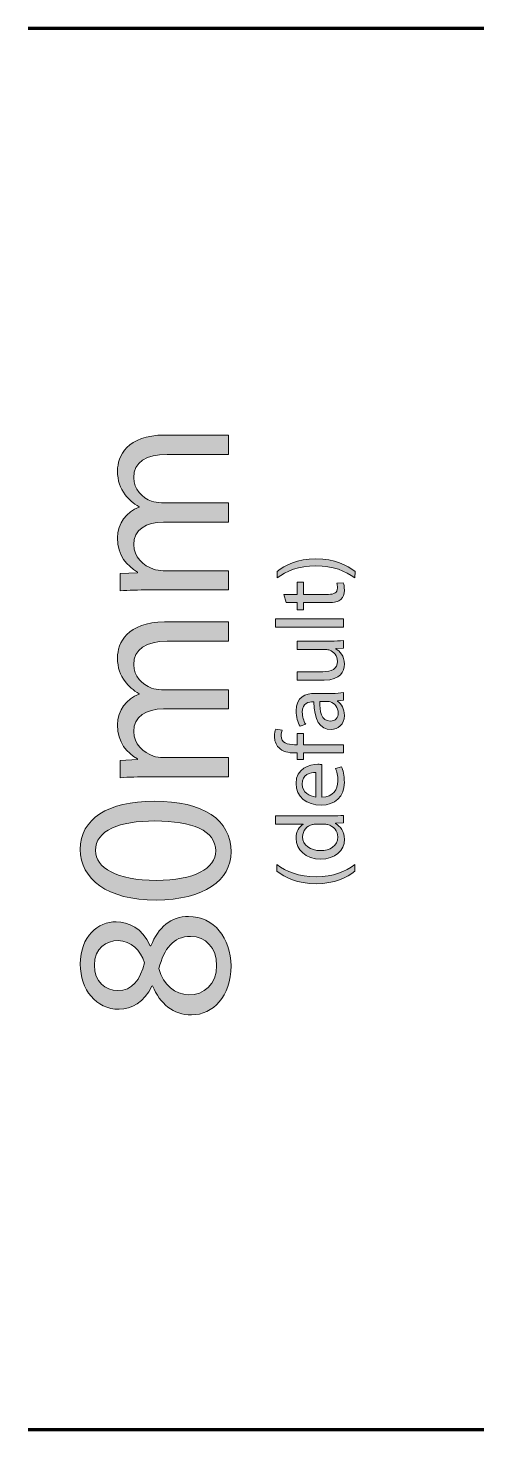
# Model space of a CAD drawing. Header units: inches. Extents: x -572 to 1154, y 60 to 244.
# Drawn here: x 587.3 to 613.3, y 110.8 to 190.8 of the extents above; entities that cross this region are included whole.
import ezdxf

# ---------------------------------------------------------------- set-up
doc = ezdxf.new("R2010")
doc.units = ezdxf.units.IN
doc.header["$MEASUREMENT"] = 0
doc.layers.add('Layer 1', color=7, linetype='Continuous')

# ---------------------------------------------------------------- blocks, each defined once
blk = doc.blocks.new('block 15')
at = {"layer": 'Layer 1', "true_color": 0xffffff}
h = blk.add_hatch(color=7, dxfattribs=at)
h.dxf.hatch_style = 2
edge = h.paths.add_edge_path()
edge.add_spline(control_points=[(594.224, 158.723), (593.584, 158.723), (593.059, 158.71), (592.549, 158.671), (592.549, 158.671), (592.549, 159.656), (592.549, 159.656), (592.549, 159.656), (593.545, 159.708), (593.545, 159.708), (593.545, 159.708), (593.545, 159.746), (593.545, 159.746), (592.957, 160.092), (592.407, 160.667), (592.407, 161.69), (592.407, 162.534), (592.918, 163.174), (593.648, 163.443), (593.648, 163.443), (593.648, 163.468), (593.648, 163.468), (593.303, 163.66), (593.035, 163.903), (592.842, 164.159), (592.561, 164.53), (592.408, 164.939), (592.408, 165.528), (592.408, 166.346), (592.945, 167.561), (595.093, 167.561), (595.093, 167.561), (598.739, 167.561), (598.739, 167.561), (598.739, 167.561), (598.739, 166.461), (598.739, 166.461), (598.739, 166.461), (595.234, 166.461), (595.234, 166.461), (594.044, 166.461), (593.329, 166.027), (593.329, 165.118), (593.329, 164.479), (593.802, 163.98), (594.351, 163.788), (594.506, 163.736), (594.71, 163.698), (594.914, 163.698), (594.914, 163.698), (598.739, 163.698), (598.739, 163.698), (598.739, 163.698), (598.739, 162.599), (598.739, 162.599), (598.739, 162.599), (595.029, 162.599), (595.029, 162.599), (594.044, 162.599), (593.329, 162.164), (593.329, 161.307), (593.329, 160.603), (593.892, 160.092), (594.453, 159.913), (594.62, 159.848), (594.812, 159.823), (595.005, 159.823), (595.005, 159.823), (598.739, 159.823), (598.739, 159.823), (598.739, 159.823), (598.739, 158.723), (598.739, 158.723), (598.739, 158.723), (594.224, 158.723), (594.224, 158.723), (594.224, 158.723), (594.224, 158.723), (594.224, 158.723)], knot_values=[0, 0, 0, 0, 1, 1, 1, 2, 2, 2, 3, 3, 3, 4, 4, 4, 5, 5, 5, 6, 6, 6, 7, 7, 7, 8, 8, 8, 9, 9, 9, 10, 10, 10, 11, 11, 11, 12, 12, 12, 13, 13, 13, 14, 14, 14, 15, 15, 15, 16, 16, 16, 17, 17, 17, 18, 18, 18, 19, 19, 19, 20, 20, 20, 21, 21, 21, 22, 22, 22, 23, 23, 23, 24, 24, 24, 25, 25, 25, 26, 26, 26, 26], degree=3, periodic=1)
h = blk.add_hatch(color=7, dxfattribs=at)
h.dxf.hatch_style = 2
edge = h.paths.add_edge_path()
edge.add_spline(control_points=[(594.224, 148.057), (593.584, 148.057), (593.059, 148.045), (592.549, 148.006), (592.549, 148.006), (592.549, 148.991), (592.549, 148.991), (592.549, 148.991), (593.545, 149.042), (593.545, 149.042), (593.545, 149.042), (593.545, 149.08), (593.545, 149.08), (592.957, 149.426), (592.407, 150.001), (592.407, 151.024), (592.407, 151.868), (592.918, 152.508), (593.648, 152.777), (593.648, 152.777), (593.648, 152.802), (593.648, 152.802), (593.303, 152.994), (593.035, 153.236), (592.842, 153.493), (592.561, 153.863), (592.408, 154.273), (592.408, 154.861), (592.408, 155.68), (592.945, 156.896), (595.093, 156.896), (595.093, 156.896), (598.739, 156.896), (598.739, 156.896), (598.739, 156.896), (598.739, 155.795), (598.739, 155.795), (598.739, 155.795), (595.234, 155.795), (595.234, 155.795), (594.044, 155.795), (593.329, 155.361), (593.329, 154.452), (593.329, 153.812), (593.802, 153.314), (594.351, 153.122), (594.506, 153.07), (594.71, 153.031), (594.914, 153.031), (594.914, 153.031), (598.739, 153.031), (598.739, 153.031), (598.739, 153.031), (598.739, 151.932), (598.739, 151.932), (598.739, 151.932), (595.029, 151.932), (595.029, 151.932), (594.044, 151.932), (593.329, 151.497), (593.329, 150.64), (593.329, 149.937), (593.892, 149.425), (594.453, 149.246), (594.62, 149.182), (594.812, 149.157), (595.005, 149.157), (595.005, 149.157), (598.739, 149.157), (598.739, 149.157), (598.739, 149.157), (598.739, 148.056), (598.739, 148.056), (598.739, 148.056), (594.224, 148.056), (594.224, 148.056), (594.224, 148.056), (594.224, 148.057), (594.224, 148.057)], knot_values=[0, 0, 0, 0, 1, 1, 1, 2, 2, 2, 3, 3, 3, 4, 4, 4, 5, 5, 5, 6, 6, 6, 7, 7, 7, 8, 8, 8, 9, 9, 9, 10, 10, 10, 11, 11, 11, 12, 12, 12, 13, 13, 13, 14, 14, 14, 15, 15, 15, 16, 16, 16, 17, 17, 17, 18, 18, 18, 19, 19, 19, 20, 20, 20, 21, 21, 21, 22, 22, 22, 23, 23, 23, 24, 24, 24, 25, 25, 25, 26, 26, 26, 26], degree=3, periodic=1)
h = blk.add_hatch(color=7, dxfattribs=at)
h.dxf.hatch_style = 2
edge = h.paths.add_edge_path()
edge.add_spline(control_points=[(594.493, 146.664), (597.319, 146.664), (598.88, 145.615), (598.88, 143.774), (598.88, 142.149), (597.358, 141.049), (594.608, 141.024), (591.82, 141.024), (590.285, 142.226), (590.285, 143.914), (590.285, 145.666), (591.845, 146.664), (594.493, 146.664)], knot_values=[0, 0, 0, 0, 1, 1, 1, 2, 2, 2, 3, 3, 3, 4, 4, 4, 4], degree=3, periodic=1)
edge = h.paths.add_edge_path()
edge.add_spline(control_points=[(594.621, 142.149), (596.782, 142.149), (598.009, 142.814), (598.009, 143.838), (598.009, 144.989), (596.666, 145.539), (594.543, 145.539), (592.496, 145.539), (591.154, 145.014), (591.154, 143.85), (591.154, 142.865), (592.357, 142.149), (594.621, 142.149)], knot_values=[0, 0, 0, 0, 1, 1, 1, 2, 2, 2, 3, 3, 3, 4, 4, 4, 4], degree=3, periodic=1)
h = blk.add_hatch(color=7, dxfattribs=at)
h.dxf.hatch_style = 2
edge = h.paths.add_edge_path()
edge.add_spline(control_points=[(596.629, 134.476), (595.58, 134.476), (594.838, 135.103), (594.403, 136.126), (594.403, 136.126), (594.364, 136.113), (594.364, 136.113), (593.93, 135.193), (593.214, 134.797), (592.497, 134.797), (591.18, 134.797), (590.285, 135.909), (590.285, 137.367), (590.285, 138.978), (591.295, 139.785), (592.332, 139.785), (593.035, 139.785), (593.79, 139.44), (594.276, 138.416), (594.276, 138.416), (594.313, 138.416), (594.313, 138.416), (594.723, 139.453), (595.452, 140.091), (596.463, 140.091), (597.908, 140.091), (598.88, 138.851), (598.88, 137.265), (598.88, 135.524), (597.843, 134.476), (596.629, 134.476)], knot_values=[0, 0, 0, 0, 1, 1, 1, 2, 2, 2, 3, 3, 3, 4, 4, 4, 5, 5, 5, 6, 6, 6, 7, 7, 7, 8, 8, 8, 9, 9, 9, 10, 10, 10, 10], degree=3, periodic=1)
edge = h.paths.add_edge_path()
edge.add_spline(control_points=[(592.421, 135.857), (593.251, 135.857), (593.7, 136.484), (593.955, 137.443), (593.713, 138.159), (593.201, 138.71), (592.446, 138.71), (591.781, 138.71), (591.09, 138.313), (591.09, 137.303), (591.09, 136.369), (591.704, 135.857), (592.421, 135.857)], knot_values=[0, 0, 0, 0, 1, 1, 1, 2, 2, 2, 3, 3, 3, 4, 4, 4, 4], degree=3, periodic=1)
edge = h.paths.add_edge_path()
edge.add_spline(control_points=[(596.578, 138.952), (595.567, 138.952), (595.081, 138.249), (594.761, 137.123), (595.042, 136.151), (595.682, 135.627), (596.475, 135.627), (597.319, 135.589), (598.061, 136.228), (598.061, 137.29), (598.061, 138.3), (597.434, 138.952), (596.578, 138.952)], knot_values=[0, 0, 0, 0, 1, 1, 1, 2, 2, 2, 3, 3, 3, 4, 4, 4, 4], degree=3, periodic=1)
at = {"layer": 'Layer 1', "lineweight": 0}
for points, knots in [([(594.224, 158.723), (593.584, 158.723), (593.059, 158.71), (592.549, 158.671), (592.549, 158.671), (592.549, 159.656), (592.549, 159.656), (592.549, 159.656), (593.545, 159.708), (593.545, 159.708), (593.545, 159.708), (593.545, 159.746), (593.545, 159.746), (592.957, 160.092), (592.407, 160.667), (592.407, 161.69), (592.407, 162.534), (592.918, 163.174), (593.648, 163.443), (593.648, 163.443), (593.648, 163.468), (593.648, 163.468), (593.303, 163.66), (593.035, 163.903), (592.842, 164.159), (592.561, 164.53), (592.408, 164.939), (592.408, 165.528), (592.408, 166.346), (592.945, 167.561), (595.093, 167.561), (595.093, 167.561), (598.739, 167.561), (598.739, 167.561), (598.739, 167.561), (598.739, 166.461), (598.739, 166.461), (598.739, 166.461), (595.234, 166.461), (595.234, 166.461), (594.044, 166.461), (593.329, 166.027), (593.329, 165.118), (593.329, 164.479), (593.802, 163.98), (594.351, 163.788), (594.506, 163.736), (594.71, 163.698), (594.914, 163.698), (594.914, 163.698), (598.739, 163.698), (598.739, 163.698), (598.739, 163.698), (598.739, 162.599), (598.739, 162.599), (598.739, 162.599), (595.029, 162.599), (595.029, 162.599), (594.044, 162.599), (593.329, 162.164), (593.329, 161.307), (593.329, 160.603), (593.892, 160.092), (594.453, 159.913), (594.62, 159.848), (594.812, 159.823), (595.005, 159.823), (595.005, 159.823), (598.739, 159.823), (598.739, 159.823), (598.739, 159.823), (598.739, 158.723), (598.739, 158.723), (598.739, 158.723), (594.224, 158.723), (594.224, 158.723), (594.224, 158.723), (594.224, 158.723), (594.224, 158.723)], [0, 0, 0, 0, 1, 1, 1, 2, 2, 2, 3, 3, 3, 4, 4, 4, 5, 5, 5, 6, 6, 6, 7, 7, 7, 8, 8, 8, 9, 9, 9, 10, 10, 10, 11, 11, 11, 12, 12, 12, 13, 13, 13, 14, 14, 14, 15, 15, 15, 16, 16, 16, 17, 17, 17, 18, 18, 18, 19, 19, 19, 20, 20, 20, 21, 21, 21, 22, 22, 22, 23, 23, 23, 24, 24, 24, 25, 25, 25, 26, 26, 26, 26]), ([(594.224, 148.057), (593.584, 148.057), (593.059, 148.045), (592.549, 148.006), (592.549, 148.006), (592.549, 148.991), (592.549, 148.991), (592.549, 148.991), (593.545, 149.042), (593.545, 149.042), (593.545, 149.042), (593.545, 149.08), (593.545, 149.08), (592.957, 149.426), (592.407, 150.001), (592.407, 151.024), (592.407, 151.868), (592.918, 152.508), (593.648, 152.777), (593.648, 152.777), (593.648, 152.802), (593.648, 152.802), (593.303, 152.994), (593.035, 153.236), (592.842, 153.493), (592.561, 153.863), (592.408, 154.273), (592.408, 154.861), (592.408, 155.68), (592.945, 156.896), (595.093, 156.896), (595.093, 156.896), (598.739, 156.896), (598.739, 156.896), (598.739, 156.896), (598.739, 155.795), (598.739, 155.795), (598.739, 155.795), (595.234, 155.795), (595.234, 155.795), (594.044, 155.795), (593.329, 155.361), (593.329, 154.452), (593.329, 153.812), (593.802, 153.314), (594.351, 153.122), (594.506, 153.07), (594.71, 153.031), (594.914, 153.031), (594.914, 153.031), (598.739, 153.031), (598.739, 153.031), (598.739, 153.031), (598.739, 151.932), (598.739, 151.932), (598.739, 151.932), (595.029, 151.932), (595.029, 151.932), (594.044, 151.932), (593.329, 151.497), (593.329, 150.64), (593.329, 149.937), (593.892, 149.425), (594.453, 149.246), (594.62, 149.182), (594.812, 149.157), (595.005, 149.157), (595.005, 149.157), (598.739, 149.157), (598.739, 149.157), (598.739, 149.157), (598.739, 148.056), (598.739, 148.056), (598.739, 148.056), (594.224, 148.056), (594.224, 148.056), (594.224, 148.056), (594.224, 148.057), (594.224, 148.057)], [0, 0, 0, 0, 1, 1, 1, 2, 2, 2, 3, 3, 3, 4, 4, 4, 5, 5, 5, 6, 6, 6, 7, 7, 7, 8, 8, 8, 9, 9, 9, 10, 10, 10, 11, 11, 11, 12, 12, 12, 13, 13, 13, 14, 14, 14, 15, 15, 15, 16, 16, 16, 17, 17, 17, 18, 18, 18, 19, 19, 19, 20, 20, 20, 21, 21, 21, 22, 22, 22, 23, 23, 23, 24, 24, 24, 25, 25, 25, 26, 26, 26, 26]), ([(594.493, 146.664), (597.319, 146.664), (598.88, 145.615), (598.88, 143.774), (598.88, 142.149), (597.358, 141.049), (594.608, 141.024), (591.82, 141.024), (590.285, 142.226), (590.285, 143.914), (590.285, 145.666), (591.845, 146.664), (594.493, 146.664)], [0, 0, 0, 0, 1, 1, 1, 2, 2, 2, 3, 3, 3, 4, 4, 4, 4]), ([(594.621, 142.149), (596.782, 142.149), (598.009, 142.814), (598.009, 143.838), (598.009, 144.989), (596.666, 145.539), (594.543, 145.539), (592.496, 145.539), (591.154, 145.014), (591.154, 143.85), (591.154, 142.865), (592.357, 142.149), (594.621, 142.149)], [0, 0, 0, 0, 1, 1, 1, 2, 2, 2, 3, 3, 3, 4, 4, 4, 4]), ([(596.629, 134.476), (595.58, 134.476), (594.838, 135.103), (594.403, 136.126), (594.403, 136.126), (594.364, 136.113), (594.364, 136.113), (593.93, 135.193), (593.214, 134.797), (592.497, 134.797), (591.18, 134.797), (590.285, 135.909), (590.285, 137.367), (590.285, 138.978), (591.295, 139.785), (592.332, 139.785), (593.035, 139.785), (593.79, 139.44), (594.276, 138.416), (594.276, 138.416), (594.313, 138.416), (594.313, 138.416), (594.723, 139.453), (595.452, 140.091), (596.463, 140.091), (597.908, 140.091), (598.88, 138.851), (598.88, 137.265), (598.88, 135.524), (597.843, 134.476), (596.629, 134.476)], [0, 0, 0, 0, 1, 1, 1, 2, 2, 2, 3, 3, 3, 4, 4, 4, 5, 5, 5, 6, 6, 6, 7, 7, 7, 8, 8, 8, 9, 9, 9, 10, 10, 10, 10]), ([(592.421, 135.857), (593.251, 135.857), (593.7, 136.484), (593.955, 137.443), (593.713, 138.159), (593.201, 138.71), (592.446, 138.71), (591.781, 138.71), (591.09, 138.313), (591.09, 137.303), (591.09, 136.369), (591.704, 135.857), (592.421, 135.857)], [0, 0, 0, 0, 1, 1, 1, 2, 2, 2, 3, 3, 3, 4, 4, 4, 4]), ([(596.578, 138.952), (595.567, 138.952), (595.081, 138.249), (594.761, 137.123), (595.042, 136.151), (595.682, 135.627), (596.475, 135.627), (597.319, 135.589), (598.061, 136.228), (598.061, 137.29), (598.061, 138.3), (597.434, 138.952), (596.578, 138.952)], [0, 0, 0, 0, 1, 1, 1, 2, 2, 2, 3, 3, 3, 4, 4, 4, 4])]:
    blk.add_open_spline(points, degree=3, knots=knots, dxfattribs=at)
blk = doc.blocks.new('block 16')
at = {"layer": 'Layer 1', "true_color": 0xffffff}
h = blk.add_hatch(color=7, dxfattribs=at)
h.dxf.hatch_style = 2
edge = h.paths.add_edge_path()
edge.add_spline(control_points=[(605.951, 159.411), (605.411, 159.798), (604.701, 160.098), (603.719, 160.098), (602.741, 160.098), (602.043, 159.803), (601.503, 159.411), (601.503, 159.411), (601.503, 159.782), (601.503, 159.782), (601.951, 160.131), (602.649, 160.497), (603.724, 160.497), (604.794, 160.497), (605.487, 160.131), (605.952, 159.782), (605.952, 159.782), (605.951, 159.411), (605.951, 159.411), (605.951, 159.411), (605.951, 159.411), (605.951, 159.411)], knot_values=[0, 0, 0, 0, 1, 1, 1, 2, 2, 2, 3, 3, 3, 4, 4, 4, 5, 5, 5, 6, 6, 6, 7, 7, 7, 7], degree=3, periodic=1)
h = blk.add_hatch(color=7, dxfattribs=at)
h.dxf.hatch_style = 2
edge = h.paths.add_edge_path()
edge.add_spline(control_points=[(601.89, 158.472), (601.89, 158.472), (602.648, 158.472), (602.648, 158.472), (602.648, 158.472), (602.648, 159.16), (602.648, 159.16), (602.648, 159.16), (603.014, 159.16), (603.014, 159.16), (603.014, 159.16), (603.014, 158.472), (603.014, 158.472), (603.014, 158.472), (604.438, 158.472), (604.438, 158.472), (604.767, 158.472), (604.952, 158.564), (604.952, 158.832), (604.952, 158.957), (604.935, 159.05), (604.919, 159.11), (604.919, 159.11), (605.279, 159.132), (605.279, 159.132), (605.317, 159.039), (605.345, 158.892), (605.345, 158.707), (605.345, 158.483), (605.274, 158.302), (605.143, 158.187), (605.002, 158.051), (604.767, 158.002), (604.456, 158.002), (604.456, 158.002), (603.014, 158.002), (603.014, 158.002), (603.014, 158.002), (603.014, 157.593), (603.014, 157.593), (603.014, 157.593), (602.65, 157.593), (602.65, 157.593), (602.65, 157.593), (602.65, 158.002), (602.65, 158.002), (602.65, 158.002), (602.016, 158.002), (602.016, 158.002), (602.016, 158.002), (601.89, 158.472), (601.89, 158.472)], knot_values=[0, 0, 0, 0, 1, 1, 1, 2, 2, 2, 3, 3, 3, 4, 4, 4, 5, 5, 5, 6, 6, 6, 7, 7, 7, 8, 8, 8, 9, 9, 9, 10, 10, 10, 11, 11, 11, 12, 12, 12, 13, 13, 13, 14, 14, 14, 15, 15, 15, 16, 16, 16, 17, 17, 17, 17], degree=3, periodic=1)
h = blk.add_hatch(color=7, dxfattribs=at)
h.dxf.hatch_style = 2
h.paths.add_polyline_path([(601.415, 156.604), (601.415, 157.084), (605.29, 157.084), (605.29, 156.604)])
h = blk.add_hatch(color=7, dxfattribs=at)
h.dxf.hatch_style = 2
edge = h.paths.add_edge_path()
edge.add_spline(control_points=[(604.569, 155.807), (604.842, 155.807), (605.082, 155.812), (605.29, 155.829), (605.29, 155.829), (605.29, 155.403), (605.29, 155.403), (605.29, 155.403), (604.859, 155.375), (604.859, 155.375), (604.859, 155.375), (604.859, 155.364), (604.859, 155.364), (605.072, 155.239), (605.35, 154.96), (605.35, 154.491), (605.35, 154.076), (605.121, 153.579), (604.193, 153.579), (604.193, 153.579), (602.649, 153.579), (602.649, 153.579), (602.649, 153.579), (602.649, 154.059), (602.649, 154.059), (602.649, 154.059), (604.111, 154.059), (604.111, 154.059), (604.614, 154.059), (604.952, 154.212), (604.952, 154.649), (604.952, 154.971), (604.728, 155.195), (604.516, 155.283), (604.445, 155.31), (604.358, 155.326), (604.27, 155.326), (604.27, 155.326), (602.649, 155.326), (602.649, 155.326), (602.649, 155.326), (602.649, 155.806), (602.649, 155.806), (602.649, 155.806), (604.569, 155.807), (604.569, 155.807), (604.569, 155.807), (604.569, 155.807), (604.569, 155.807)], knot_values=[0, 0, 0, 0, 1, 1, 1, 2, 2, 2, 3, 3, 3, 4, 4, 4, 5, 5, 5, 6, 6, 6, 7, 7, 7, 8, 8, 8, 9, 9, 9, 10, 10, 10, 11, 11, 11, 12, 12, 12, 13, 13, 13, 14, 14, 14, 15, 15, 15, 16, 16, 16, 16], degree=3, periodic=1)
h = blk.add_hatch(color=7, dxfattribs=at)
h.dxf.hatch_style = 2
edge = h.paths.add_edge_path()
edge.add_spline(control_points=[(605.29, 152.427), (605.29, 152.427), (604.957, 152.389), (604.957, 152.389), (604.957, 152.389), (604.957, 152.373), (604.957, 152.373), (605.165, 152.225), (605.35, 151.941), (605.35, 151.565), (605.35, 151.029), (604.974, 150.757), (604.592, 150.757), (603.952, 150.757), (603.603, 151.324), (603.609, 152.345), (603.609, 152.345), (603.555, 152.345), (603.555, 152.345), (603.337, 152.345), (602.944, 152.285), (602.944, 151.745), (602.944, 151.499), (603.021, 151.243), (603.141, 151.057), (603.141, 151.057), (602.825, 150.948), (602.825, 150.948), (602.683, 151.166), (602.59, 151.483), (602.59, 151.816), (602.59, 152.624), (603.141, 152.82), (603.67, 152.82), (603.67, 152.82), (604.658, 152.82), (604.658, 152.82), (604.888, 152.82), (605.111, 152.831), (605.292, 152.864), (605.292, 152.864), (605.292, 152.427), (605.292, 152.427), (605.292, 152.427), (605.29, 152.427), (605.29, 152.427), (605.29, 152.427), (605.29, 152.427), (605.29, 152.427)], knot_values=[0, 0, 0, 0, 1, 1, 1, 2, 2, 2, 3, 3, 3, 4, 4, 4, 5, 5, 5, 6, 6, 6, 7, 7, 7, 8, 8, 8, 9, 9, 9, 10, 10, 10, 11, 11, 11, 12, 12, 12, 13, 13, 13, 14, 14, 14, 15, 15, 15, 16, 16, 16, 16], degree=3, periodic=1)
edge = h.paths.add_edge_path()
edge.add_spline(control_points=[(603.942, 152.356), (603.931, 151.832), (604.023, 151.237), (604.537, 151.237), (604.849, 151.237), (604.996, 151.444), (604.996, 151.69), (604.996, 152.034), (604.778, 152.252), (604.554, 152.329), (604.504, 152.345), (604.45, 152.356), (604.401, 152.356), (604.401, 152.356), (603.942, 152.356), (603.942, 152.356)], knot_values=[0, 0, 0, 0, 1, 1, 1, 2, 2, 2, 3, 3, 3, 4, 4, 4, 5, 5, 5, 5], degree=3, periodic=1)
h = blk.add_hatch(color=7, dxfattribs=at)
h.dxf.hatch_style = 2
edge = h.paths.add_edge_path()
edge.add_spline(control_points=[(605.29, 149.419), (605.29, 149.419), (603.014, 149.419), (603.014, 149.419), (603.014, 149.419), (603.014, 149.047), (603.014, 149.047), (603.014, 149.047), (602.649, 149.047), (602.649, 149.047), (602.649, 149.047), (602.649, 149.419), (602.649, 149.419), (602.649, 149.419), (602.523, 149.419), (602.523, 149.419), (602.152, 149.419), (601.814, 149.501), (601.601, 149.724), (601.426, 149.905), (601.356, 150.144), (601.356, 150.368), (601.356, 150.538), (601.393, 150.685), (601.432, 150.778), (601.432, 150.778), (601.803, 150.713), (601.803, 150.713), (601.771, 150.642), (601.743, 150.543), (601.743, 150.407), (601.743, 149.997), (602.104, 149.894), (602.508, 149.894), (602.508, 149.894), (602.65, 149.894), (602.65, 149.894), (602.65, 149.894), (602.65, 150.532), (602.65, 150.532), (602.65, 150.532), (603.015, 150.532), (603.015, 150.532), (603.015, 150.532), (603.015, 149.894), (603.015, 149.894), (603.015, 149.894), (605.291, 149.894), (605.291, 149.894), (605.291, 149.894), (605.291, 149.419), (605.291, 149.419), (605.291, 149.419), (605.29, 149.419), (605.29, 149.419), (605.29, 149.419), (605.29, 149.419), (605.29, 149.419)], knot_values=[0, 0, 0, 0, 1, 1, 1, 2, 2, 2, 3, 3, 3, 4, 4, 4, 5, 5, 5, 6, 6, 6, 7, 7, 7, 8, 8, 8, 9, 9, 9, 10, 10, 10, 11, 11, 11, 12, 12, 12, 13, 13, 13, 14, 14, 14, 15, 15, 15, 16, 16, 16, 17, 17, 17, 18, 18, 18, 19, 19, 19, 19], degree=3, periodic=1)
h = blk.add_hatch(color=7, dxfattribs=at)
h.dxf.hatch_style = 2
edge = h.paths.add_edge_path()
edge.add_spline(control_points=[(604.057, 146.902), (604.707, 146.912), (604.974, 147.327), (604.974, 147.808), (604.974, 148.152), (604.914, 148.359), (604.837, 148.539), (604.837, 148.539), (605.181, 148.62), (605.181, 148.62), (605.258, 148.451), (605.345, 148.162), (605.345, 147.742), (605.345, 146.928), (604.81, 146.442), (604.014, 146.442), (603.217, 146.442), (602.589, 146.912), (602.589, 147.682), (602.589, 148.544), (603.348, 148.774), (603.834, 148.774), (603.931, 148.774), (604.009, 148.763), (604.058, 148.757), (604.058, 148.757), (604.057, 146.902), (604.057, 146.902), (604.057, 146.902), (604.057, 146.902), (604.057, 146.902)], knot_values=[0, 0, 0, 0, 1, 1, 1, 2, 2, 2, 3, 3, 3, 4, 4, 4, 5, 5, 5, 6, 6, 6, 7, 7, 7, 8, 8, 8, 9, 9, 9, 10, 10, 10, 10], degree=3, periodic=1)
edge = h.paths.add_edge_path()
edge.add_spline(control_points=[(603.713, 148.31), (603.407, 148.316), (602.933, 148.185), (602.933, 147.644), (602.933, 147.158), (603.38, 146.945), (603.713, 146.907), (603.713, 146.907), (603.713, 148.31), (603.713, 148.31)], knot_values=[0, 0, 0, 0, 1, 1, 1, 2, 2, 2, 3, 3, 3, 3], degree=3, periodic=1)
h = blk.add_hatch(color=7, dxfattribs=at)
h.dxf.hatch_style = 2
edge = h.paths.add_edge_path()
edge.add_spline(control_points=[(601.415, 145.837), (601.415, 145.837), (604.608, 145.837), (604.608, 145.837), (604.843, 145.837), (605.11, 145.842), (605.291, 145.858), (605.291, 145.858), (605.291, 145.427), (605.291, 145.427), (605.291, 145.427), (604.832, 145.406), (604.832, 145.406), (604.832, 145.406), (604.832, 145.395), (604.832, 145.395), (605.127, 145.247), (605.351, 144.926), (605.351, 144.494), (605.351, 143.855), (604.811, 143.364), (604.008, 143.364), (603.129, 143.358), (602.589, 143.904), (602.589, 144.548), (602.589, 144.952), (602.78, 145.225), (602.993, 145.346), (602.993, 145.346), (602.993, 145.356), (602.993, 145.356), (602.993, 145.356), (601.416, 145.356), (601.416, 145.356), (601.416, 145.356), (601.415, 145.837), (601.415, 145.837), (601.415, 145.837), (601.415, 145.837), (601.415, 145.837)], knot_values=[0, 0, 0, 0, 1, 1, 1, 2, 2, 2, 3, 3, 3, 4, 4, 4, 5, 5, 5, 6, 6, 6, 7, 7, 7, 8, 8, 8, 9, 9, 9, 10, 10, 10, 11, 11, 11, 12, 12, 12, 13, 13, 13, 13], degree=3, periodic=1)
edge = h.paths.add_edge_path()
edge.add_spline(control_points=[(603.724, 145.356), (603.664, 145.356), (603.582, 145.35), (603.522, 145.334), (603.216, 145.263), (602.965, 145.001), (602.965, 144.641), (602.965, 144.144), (603.402, 143.849), (603.987, 143.849), (604.522, 143.849), (604.964, 144.111), (604.964, 144.63), (604.964, 144.952), (604.751, 145.247), (604.391, 145.334), (604.325, 145.35), (604.26, 145.356), (604.183, 145.356), (604.183, 145.356), (603.724, 145.356), (603.724, 145.356), (603.724, 145.356), (603.724, 145.356), (603.724, 145.356)], knot_values=[0, 0, 0, 0, 1, 1, 1, 2, 2, 2, 3, 3, 3, 4, 4, 4, 5, 5, 5, 6, 6, 6, 7, 7, 7, 8, 8, 8, 8], degree=3, periodic=1)
h = blk.add_hatch(color=7, dxfattribs=at)
h.dxf.hatch_style = 2
edge = h.paths.add_edge_path()
edge.add_spline(control_points=[(601.502, 143.047), (602.037, 142.649), (602.746, 142.36), (603.735, 142.36), (604.707, 142.36), (605.405, 142.66), (605.95, 143.047), (605.95, 143.047), (605.95, 142.671), (605.95, 142.671), (605.498, 142.327), (604.799, 141.956), (603.735, 141.956), (602.659, 141.962), (601.961, 142.327), (601.502, 142.671), (601.502, 142.671), (601.502, 143.047), (601.502, 143.047)], knot_values=[0, 0, 0, 0, 1, 1, 1, 2, 2, 2, 3, 3, 3, 4, 4, 4, 5, 5, 5, 6, 6, 6, 6], degree=3, periodic=1)
at = {"layer": 'Layer 1', "lineweight": 0}
blk.add_lwpolyline([(601.415, 156.604), (601.415, 157.084), (605.29, 157.084), (605.29, 156.604), (601.415, 156.604)], dxfattribs=at)
for points, knots in [([(605.951, 159.411), (605.411, 159.798), (604.701, 160.098), (603.719, 160.098), (602.741, 160.098), (602.043, 159.803), (601.503, 159.411), (601.503, 159.411), (601.503, 159.782), (601.503, 159.782), (601.951, 160.131), (602.649, 160.497), (603.724, 160.497), (604.794, 160.497), (605.487, 160.131), (605.952, 159.782), (605.952, 159.782), (605.951, 159.411), (605.951, 159.411), (605.951, 159.411), (605.951, 159.411), (605.951, 159.411)], [0, 0, 0, 0, 1, 1, 1, 2, 2, 2, 3, 3, 3, 4, 4, 4, 5, 5, 5, 6, 6, 6, 7, 7, 7, 7]), ([(601.89, 158.472), (601.89, 158.472), (602.648, 158.472), (602.648, 158.472), (602.648, 158.472), (602.648, 159.16), (602.648, 159.16), (602.648, 159.16), (603.014, 159.16), (603.014, 159.16), (603.014, 159.16), (603.014, 158.472), (603.014, 158.472), (603.014, 158.472), (604.438, 158.472), (604.438, 158.472), (604.767, 158.472), (604.952, 158.564), (604.952, 158.832), (604.952, 158.957), (604.935, 159.05), (604.919, 159.11), (604.919, 159.11), (605.279, 159.132), (605.279, 159.132), (605.317, 159.039), (605.345, 158.892), (605.345, 158.707), (605.345, 158.483), (605.274, 158.302), (605.143, 158.187), (605.002, 158.051), (604.767, 158.002), (604.456, 158.002), (604.456, 158.002), (603.014, 158.002), (603.014, 158.002), (603.014, 158.002), (603.014, 157.593), (603.014, 157.593), (603.014, 157.593), (602.65, 157.593), (602.65, 157.593), (602.65, 157.593), (602.65, 158.002), (602.65, 158.002), (602.65, 158.002), (602.016, 158.002), (602.016, 158.002), (602.016, 158.002), (601.89, 158.472), (601.89, 158.472)], [0, 0, 0, 0, 1, 1, 1, 2, 2, 2, 3, 3, 3, 4, 4, 4, 5, 5, 5, 6, 6, 6, 7, 7, 7, 8, 8, 8, 9, 9, 9, 10, 10, 10, 11, 11, 11, 12, 12, 12, 13, 13, 13, 14, 14, 14, 15, 15, 15, 16, 16, 16, 17, 17, 17, 17]), ([(604.569, 155.807), (604.842, 155.807), (605.082, 155.812), (605.29, 155.829), (605.29, 155.829), (605.29, 155.403), (605.29, 155.403), (605.29, 155.403), (604.859, 155.375), (604.859, 155.375), (604.859, 155.375), (604.859, 155.364), (604.859, 155.364), (605.072, 155.239), (605.35, 154.96), (605.35, 154.491), (605.35, 154.076), (605.121, 153.579), (604.193, 153.579), (604.193, 153.579), (602.649, 153.579), (602.649, 153.579), (602.649, 153.579), (602.649, 154.059), (602.649, 154.059), (602.649, 154.059), (604.111, 154.059), (604.111, 154.059), (604.614, 154.059), (604.952, 154.212), (604.952, 154.649), (604.952, 154.971), (604.728, 155.195), (604.516, 155.283), (604.445, 155.31), (604.358, 155.326), (604.27, 155.326), (604.27, 155.326), (602.649, 155.326), (602.649, 155.326), (602.649, 155.326), (602.649, 155.806), (602.649, 155.806), (602.649, 155.806), (604.569, 155.807), (604.569, 155.807), (604.569, 155.807), (604.569, 155.807), (604.569, 155.807)], [0, 0, 0, 0, 1, 1, 1, 2, 2, 2, 3, 3, 3, 4, 4, 4, 5, 5, 5, 6, 6, 6, 7, 7, 7, 8, 8, 8, 9, 9, 9, 10, 10, 10, 11, 11, 11, 12, 12, 12, 13, 13, 13, 14, 14, 14, 15, 15, 15, 16, 16, 16, 16]), ([(605.29, 152.427), (605.29, 152.427), (604.957, 152.389), (604.957, 152.389), (604.957, 152.389), (604.957, 152.373), (604.957, 152.373), (605.165, 152.225), (605.35, 151.941), (605.35, 151.565), (605.35, 151.029), (604.974, 150.757), (604.592, 150.757), (603.952, 150.757), (603.603, 151.324), (603.609, 152.345), (603.609, 152.345), (603.555, 152.345), (603.555, 152.345), (603.337, 152.345), (602.944, 152.285), (602.944, 151.745), (602.944, 151.499), (603.021, 151.243), (603.141, 151.057), (603.141, 151.057), (602.825, 150.948), (602.825, 150.948), (602.683, 151.166), (602.59, 151.483), (602.59, 151.816), (602.59, 152.624), (603.141, 152.82), (603.67, 152.82), (603.67, 152.82), (604.658, 152.82), (604.658, 152.82), (604.888, 152.82), (605.111, 152.831), (605.292, 152.864), (605.292, 152.864), (605.292, 152.427), (605.292, 152.427), (605.292, 152.427), (605.29, 152.427), (605.29, 152.427), (605.29, 152.427), (605.29, 152.427), (605.29, 152.427)], [0, 0, 0, 0, 1, 1, 1, 2, 2, 2, 3, 3, 3, 4, 4, 4, 5, 5, 5, 6, 6, 6, 7, 7, 7, 8, 8, 8, 9, 9, 9, 10, 10, 10, 11, 11, 11, 12, 12, 12, 13, 13, 13, 14, 14, 14, 15, 15, 15, 16, 16, 16, 16]), ([(603.942, 152.356), (603.931, 151.832), (604.023, 151.237), (604.537, 151.237), (604.849, 151.237), (604.996, 151.444), (604.996, 151.69), (604.996, 152.034), (604.778, 152.252), (604.554, 152.329), (604.504, 152.345), (604.45, 152.356), (604.401, 152.356), (604.401, 152.356), (603.942, 152.356), (603.942, 152.356)], [0, 0, 0, 0, 1, 1, 1, 2, 2, 2, 3, 3, 3, 4, 4, 4, 5, 5, 5, 5]), ([(605.29, 149.419), (605.29, 149.419), (603.014, 149.419), (603.014, 149.419), (603.014, 149.419), (603.014, 149.047), (603.014, 149.047), (603.014, 149.047), (602.649, 149.047), (602.649, 149.047), (602.649, 149.047), (602.649, 149.419), (602.649, 149.419), (602.649, 149.419), (602.523, 149.419), (602.523, 149.419), (602.152, 149.419), (601.814, 149.501), (601.601, 149.724), (601.426, 149.905), (601.356, 150.144), (601.356, 150.368), (601.356, 150.538), (601.393, 150.685), (601.432, 150.778), (601.432, 150.778), (601.803, 150.713), (601.803, 150.713), (601.771, 150.642), (601.743, 150.543), (601.743, 150.407), (601.743, 149.997), (602.104, 149.894), (602.508, 149.894), (602.508, 149.894), (602.65, 149.894), (602.65, 149.894), (602.65, 149.894), (602.65, 150.532), (602.65, 150.532), (602.65, 150.532), (603.015, 150.532), (603.015, 150.532), (603.015, 150.532), (603.015, 149.894), (603.015, 149.894), (603.015, 149.894), (605.291, 149.894), (605.291, 149.894), (605.291, 149.894), (605.291, 149.419), (605.291, 149.419), (605.291, 149.419), (605.29, 149.419), (605.29, 149.419), (605.29, 149.419), (605.29, 149.419), (605.29, 149.419)], [0, 0, 0, 0, 1, 1, 1, 2, 2, 2, 3, 3, 3, 4, 4, 4, 5, 5, 5, 6, 6, 6, 7, 7, 7, 8, 8, 8, 9, 9, 9, 10, 10, 10, 11, 11, 11, 12, 12, 12, 13, 13, 13, 14, 14, 14, 15, 15, 15, 16, 16, 16, 17, 17, 17, 18, 18, 18, 19, 19, 19, 19]), ([(604.057, 146.902), (604.707, 146.912), (604.974, 147.327), (604.974, 147.808), (604.974, 148.152), (604.914, 148.359), (604.837, 148.539), (604.837, 148.539), (605.181, 148.62), (605.181, 148.62), (605.258, 148.451), (605.345, 148.162), (605.345, 147.742), (605.345, 146.928), (604.81, 146.442), (604.014, 146.442), (603.217, 146.442), (602.589, 146.912), (602.589, 147.682), (602.589, 148.544), (603.348, 148.774), (603.834, 148.774), (603.931, 148.774), (604.009, 148.763), (604.058, 148.757), (604.058, 148.757), (604.057, 146.902), (604.057, 146.902), (604.057, 146.902), (604.057, 146.902), (604.057, 146.902)], [0, 0, 0, 0, 1, 1, 1, 2, 2, 2, 3, 3, 3, 4, 4, 4, 5, 5, 5, 6, 6, 6, 7, 7, 7, 8, 8, 8, 9, 9, 9, 10, 10, 10, 10]), ([(603.713, 148.31), (603.407, 148.316), (602.933, 148.185), (602.933, 147.644), (602.933, 147.158), (603.38, 146.945), (603.713, 146.907), (603.713, 146.907), (603.713, 148.31), (603.713, 148.31)], [0, 0, 0, 0, 1, 1, 1, 2, 2, 2, 3, 3, 3, 3]), ([(601.415, 145.837), (601.415, 145.837), (604.608, 145.837), (604.608, 145.837), (604.843, 145.837), (605.11, 145.842), (605.291, 145.858), (605.291, 145.858), (605.291, 145.427), (605.291, 145.427), (605.291, 145.427), (604.832, 145.406), (604.832, 145.406), (604.832, 145.406), (604.832, 145.395), (604.832, 145.395), (605.127, 145.247), (605.351, 144.926), (605.351, 144.494), (605.351, 143.855), (604.811, 143.364), (604.008, 143.364), (603.129, 143.358), (602.589, 143.904), (602.589, 144.548), (602.589, 144.952), (602.78, 145.225), (602.993, 145.346), (602.993, 145.346), (602.993, 145.356), (602.993, 145.356), (602.993, 145.356), (601.416, 145.356), (601.416, 145.356), (601.416, 145.356), (601.415, 145.837), (601.415, 145.837), (601.415, 145.837), (601.415, 145.837), (601.415, 145.837)], [0, 0, 0, 0, 1, 1, 1, 2, 2, 2, 3, 3, 3, 4, 4, 4, 5, 5, 5, 6, 6, 6, 7, 7, 7, 8, 8, 8, 9, 9, 9, 10, 10, 10, 11, 11, 11, 12, 12, 12, 13, 13, 13, 13]), ([(603.724, 145.356), (603.664, 145.356), (603.582, 145.35), (603.522, 145.334), (603.216, 145.263), (602.965, 145.001), (602.965, 144.641), (602.965, 144.144), (603.402, 143.849), (603.987, 143.849), (604.522, 143.849), (604.964, 144.111), (604.964, 144.63), (604.964, 144.952), (604.751, 145.247), (604.391, 145.334), (604.325, 145.35), (604.26, 145.356), (604.183, 145.356), (604.183, 145.356), (603.724, 145.356), (603.724, 145.356), (603.724, 145.356), (603.724, 145.356), (603.724, 145.356)], [0, 0, 0, 0, 1, 1, 1, 2, 2, 2, 3, 3, 3, 4, 4, 4, 5, 5, 5, 6, 6, 6, 7, 7, 7, 8, 8, 8, 8]), ([(601.502, 143.047), (602.037, 142.649), (602.746, 142.36), (603.735, 142.36), (604.707, 142.36), (605.405, 142.66), (605.95, 143.047), (605.95, 143.047), (605.95, 142.671), (605.95, 142.671), (605.498, 142.327), (604.799, 141.956), (603.735, 141.956), (602.659, 141.962), (601.961, 142.327), (601.502, 142.671), (601.502, 142.671), (601.502, 143.047), (601.502, 143.047)], [0, 0, 0, 0, 1, 1, 1, 2, 2, 2, 3, 3, 3, 4, 4, 4, 5, 5, 5, 6, 6, 6, 6])]:
    blk.add_open_spline(points, degree=3, knots=knots, dxfattribs=at)
blk = doc.blocks.new('block 14')
at = {"layer": 'Layer 1', "color": 7, "lineweight": 100, "true_color": 0xffffff}
for points in [[(587.305, 190.788), (613.305, 190.788)], [(613.305, 110.788), (587.305, 110.788)]]:
    blk.add_lwpolyline(points, dxfattribs=at)
at = {"layer": 'Layer 1'}
for name in ['block 15', 'block 16']:
    blk.add_blockref(name, (0, 0), dxfattribs=at)
blk = doc.blocks.new('block 5')
at = {"layer": 'Layer 1'}
blk.add_blockref('block 14', (0, 0), dxfattribs=at)

msp = doc.modelspace()

# ---------------------------------------------------------------- block references
at = {"layer": 'Layer 1'}
msp.add_blockref('block 5', (0, 0), dxfattribs=at)

doc.saveas('drawing.dxf')
